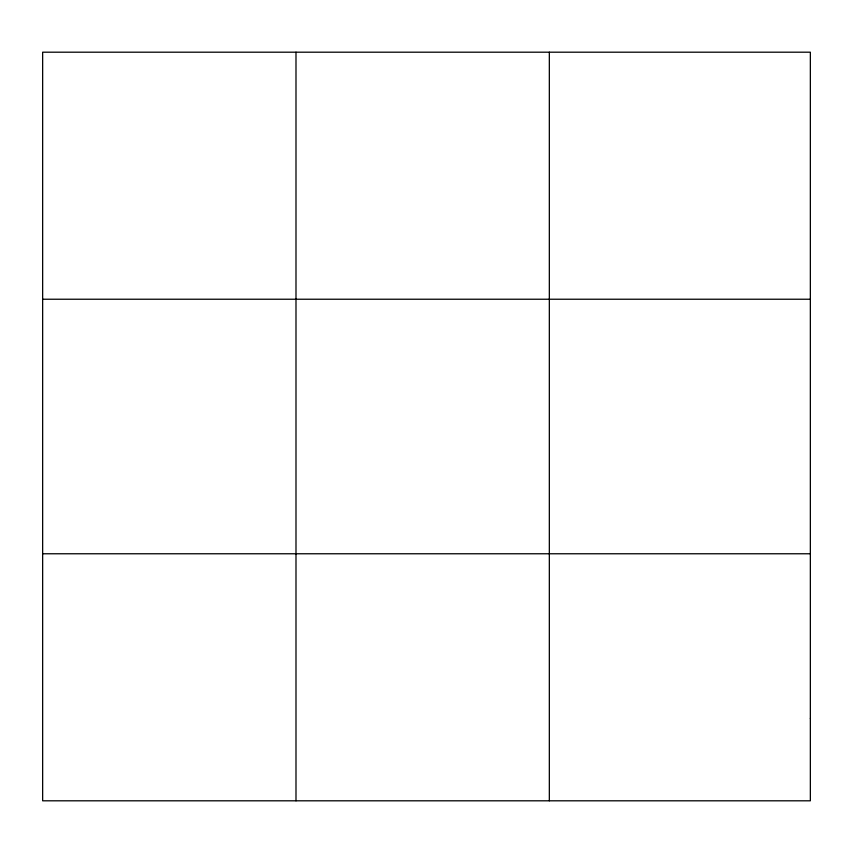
<?xml version="1.0" encoding="UTF-8"?>
<svg xmlns="http://www.w3.org/2000/svg" width="853" height="853" viewBox="0 0 853 853"><rect width="100%" height="100%" fill="white"/><g stroke="black" fill="none" stroke-linecap="round" stroke-linejoin="round"><path stroke-width="1.28" d="M295.991 52.193L295.991 800.807M549.332 52.193L549.332 800.807M42.65 299.232L810.35 299.232M42.65 553.768L810.35 553.768M810.35 718.461L810.35 800.807L42.65 800.807L42.65 52.193L810.35 52.193L810.35 718.461"/></g></svg>
